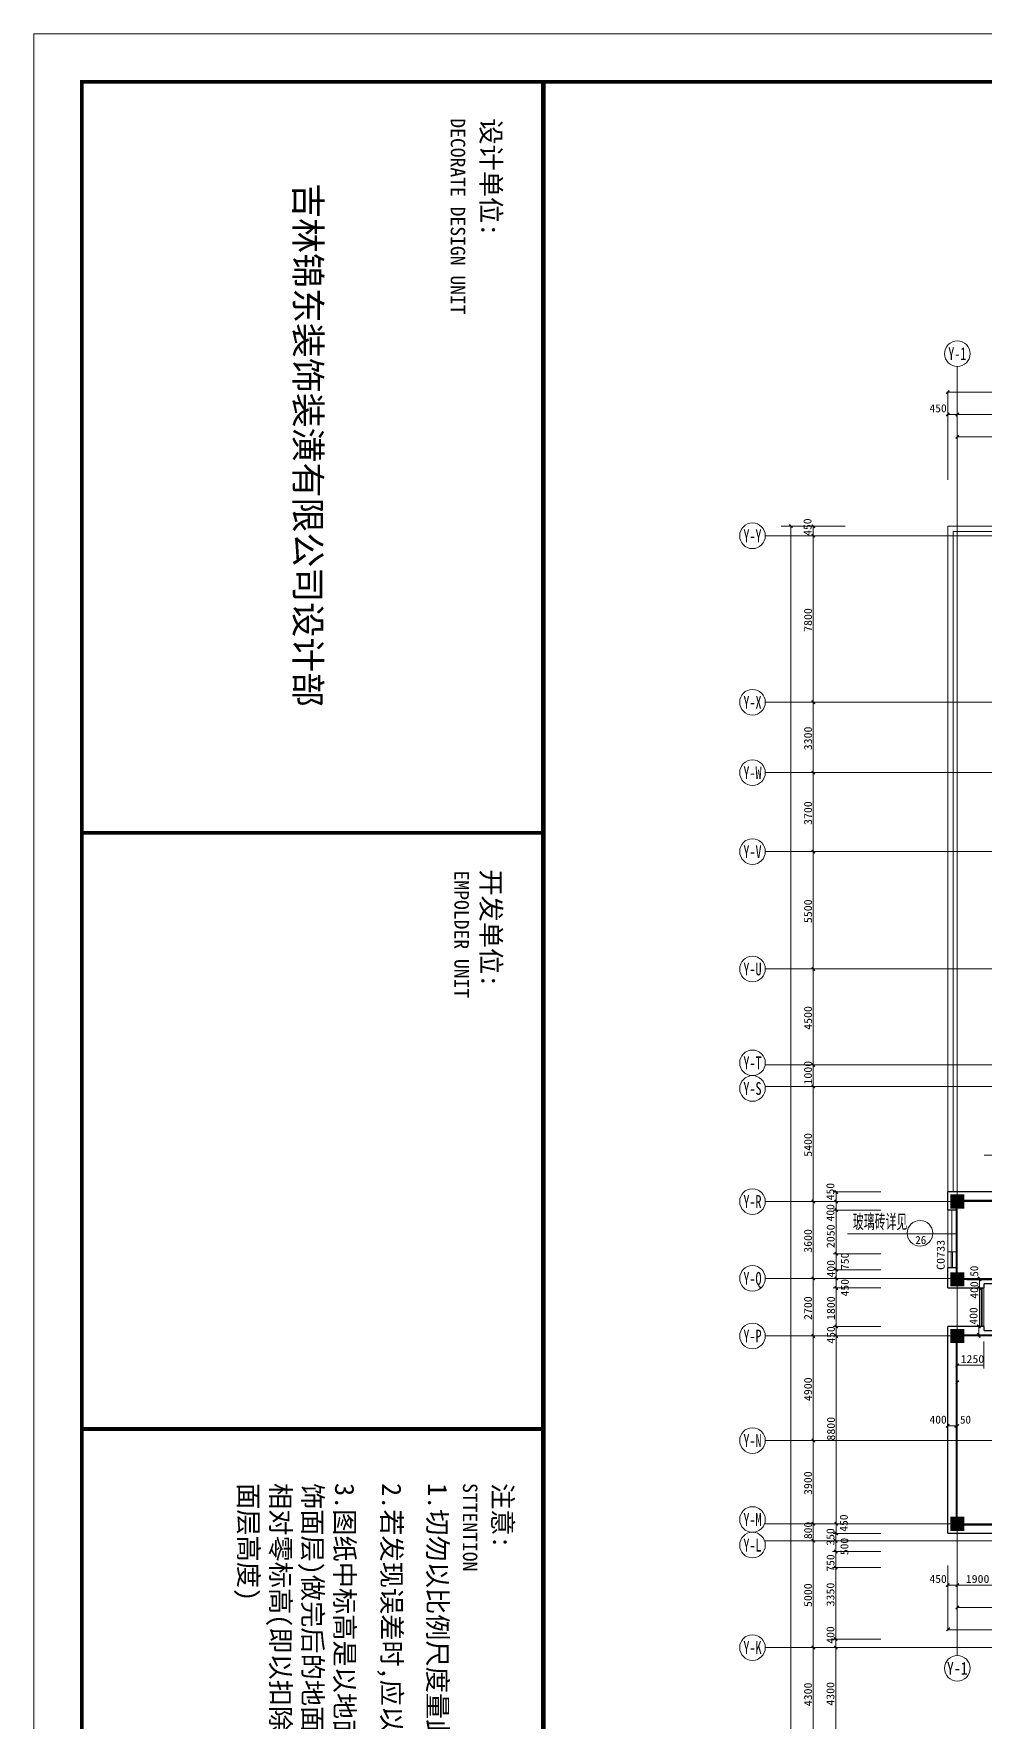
# Model space of a CAD drawing. Extents: x -307567 to 704339, y -10277 to 165507.
# Drawn here: x 574079 to 618683, y 86380 to 165507 of the extents above; entities that cross this region are included whole.
import ezdxf
from ezdxf.enums import TextEntityAlignment as Align

# ---------------------------------------------------------------- set-up
doc = ezdxf.new("R2010")
doc.units = 0
doc.header["$MEASUREMENT"] = 0
for name, color, linetype, lineweight in [('AXIS', 7, 'CONTINUOUS', 5), ('wode', 250, 'CONTINUOUS', 0), ('ziti', 32, 'CONTINUOUS', 0), ('我的', 255, 'CONTINUOUS', 0)]:
    doc.layers.add(name, color=color, linetype=linetype, lineweight=lineweight)
doc.styles.add('HZ', font='txt', dxfattribs={"width": 0.7, "height": 5, "bigfont": 'STF:宋体'})
doc.styles.get("Standard").update_dxf_attribs({"font": 'txt', "height": 3})

msp = doc.modelspace()

# ---------------------------------------------------------------- linework, layer by layer
at = {"layer": 'AXIS', "color": 0}
msp.add_lwpolyline([(704339.14165, 165507.00555), (574079.034, 165507.00555), (574079.034, -10276.53074), (704339.14165, -10276.53074)], close=True, dxfattribs=at)
at = {"layer": 'AXIS', "color": 0, "const_width": 180.29081}
msp.add_lwpolyline([(702085.50657, 163253.37047), (576332.66908, 163253.37047), (576332.66908, -8022.89565), (702085.50657, -8022.89565)], close=True, dxfattribs=at)
at = {"layer": 'wode', "color": 0}
for p, q in [((617374.36065, 149913.84813), (617374.36065, 146613.8756)), ((616924.36065, 148713.86644), (616924.36065, 144599.83446)), ((616924.36065, 148713.86644), (671474.33624, 148713.86644)), ((616924.36065, 147663.86644), (617374.36065, 147663.86644)), ((617374.36065, 147813.86644), (617374.36065, 145308.03148)), ((617374.36065, 147663.86644), (627174.34844, 147663.86644)), ((617374.36065, 144901.20775), (617374.36065, 146763.86644)), ((617374.36065, 146613.8756), (617374.36065, 95170.36669)), ((617374.36065, 146613.86644), (639174.34844, 146613.86644)), ((617374.36065, 146613.86644), (639174.34844, 146613.86644)), ((612121.5042, 142430.48326), (609121.5042, 142430.48326)), ((609571.61407, 19280.47411), (609571.61407, 142430.48326)), ((610621.5042, 141980.48326), (610621.5042, 142430.48326)), ((616924.36065, 111086.47997), (616924.36065, 142430.47411)), ((616924.36065, 114230.48326), (616924.36065, 142430.47411)), ((655474.36065, 142430.47411), (616924.36065, 142430.47411)), ((608371.61407, 141980.48326), (611671.61407, 141980.48326)), ((610621.61407, 134180.48326), (610621.61407, 141980.48326)), ((687909.29717, 141980.48326), (611671.61407, 141980.48326)), ((617174.33624, 114230.48326), (617174.33624, 142180.47106)), ((655224.34844, 142180.47106), (617174.33624, 142180.47106)), ((617174.33624, 111239.4829), (617174.33624, 142180.47106)), ((608371.61407, 134180.48326), (611671.61407, 134180.48326)), ((610621.61407, 130880.48326), (610621.61407, 134180.48326)), ((657674.33624, 134180.48326), (611546.80938, 134180.48326)), ((608371.61407, 130880.48326), (611671.61407, 130880.48326)), ((610621.61407, 127180.48021), (610621.61407, 130880.48326)), ((687909.29717, 130880.48326), (611671.61407, 130880.48326)), ((608371.61407, 127180.48021), (611671.61407, 127180.48021)), ((610621.61407, 121680.47716), (610621.61407, 127180.48021)), ((687909.29717, 127180.48021), (611671.61407, 127180.48021)), ((608371.61407, 121680.47716), (611671.61407, 121680.47716)), ((610621.61407, 117180.47716), (610621.61407, 121680.47716)), ((687909.29717, 121680.47716), (611671.61407, 121680.47716)), ((608371.61407, 117180.47716), (611671.61407, 117180.47716)), ((610621.61407, 116180.48326), (610621.61407, 117180.47716)), ((614389.3753, 117180.47716), (611546.80938, 117180.47716)), ((687909.29717, 117180.47716), (611671.61407, 117180.47716)), ((608371.61407, 116180.48326), (611671.61407, 116180.48326)), ((610621.61407, 110780.48326), (610621.61407, 116180.48326)), ((614389.3753, 116180.48326), (611546.80938, 116180.48326)), ((687909.29717, 116180.48326), (611671.61407, 116180.48326)), ((615097.73711, 116180.48326), (617324.33624, 116180.48326)), ((623273.83575, 112952.62682), (618624.86114, 112952.62682)), ((608371.61407, 110780.48326), (611671.61407, 110780.48326)), ((610621.61407, 107180.48326), (610621.61407, 110780.48326)), ((613788.02032, 111230.48326), (611546.80938, 111230.48326)), ((614389.3753, 110780.48326), (611546.80938, 110780.48326)), ((687909.29717, 110780.48326), (611671.61407, 110780.48326)), ((611696.80938, 108705.47716), (611696.80938, 111230.48326)), ((615097.73711, 110780.48326), (617324.33624, 110780.48326)), ((613788.02032, 110380.48021), (611546.80938, 110380.48021)), ((616924.36065, 110380.48021), (617324.33624, 110380.48021)), ((616924.36065, 110380.48021), (616924.36065, 107680.48021)), ((617113.36211, 110380.48021), (617113.36211, 108430.48021)), ((617324.33624, 110380.48021), (617324.33624, 107680.48021)), ((617324.33624, 109261.47692), (612227.33917, 109261.47692)), ((611696.80938, 107180.48326), (611696.80938, 108705.47716)), ((616924.36065, 108430.48021), (617324.33624, 108430.48021)), ((617081.68487, 108430.48021), (617081.68487, 107690.47777)), ((617141.67022, 108430.48021), (617141.67022, 107690.47777)), ((613788.02032, 108330.47716), (611546.80938, 108330.47716)), ((617324.33624, 107680.48021), (616924.36065, 107680.48021)), ((608371.61407, 107180.48326), (611671.61407, 107180.48326)), ((610621.61407, 104480.48326), (610621.61407, 107180.48326)), ((613788.02032, 107580.47716), (611546.80938, 107580.47716)), ((614389.3753, 107180.48326), (611546.80938, 107180.48326)), ((614389.3753, 107180.48326), (611546.80938, 107180.48326)), ((687909.29717, 107180.48326), (611671.61407, 107180.48326)), ((611696.80938, 106730.48326), (611696.80938, 107180.48326)), ((618564.36309, 107180.48326), (617905.29327, 107180.48326)), ((618564.36309, 107130.47716), (617905.29327, 107130.47716)), ((618414.36309, 107130.47716), (618414.36309, 107180.48326)), ((618414.36309, 106730.48326), (618414.36309, 107130.47716)), ((618624.34844, 106930.48021), (618624.34844, 106730.48326)), ((613788.02032, 106730.48326), (611546.80938, 106730.48326)), ((611696.80938, 104930.48326), (611696.80938, 106730.48326)), ((618564.36309, 106730.48326), (617905.29327, 106730.48326)), ((618414.36309, 106730.48326), (618414.36309, 104930.48326)), ((618494.34356, 106730.48326), (618494.34356, 104930.48326)), ((618534.33379, 106730.48326), (618534.33379, 104930.48326)), ((618624.34844, 106730.48326), (618624.34844, 104930.48326)), ((608371.61407, 104480.48326), (611671.61407, 104480.48326)), ((610621.61407, 99580.48021), (610621.61407, 104480.48326)), ((613788.02032, 104930.48326), (611546.80938, 104930.48326)), ((614389.3753, 104480.48326), (611546.80938, 104480.48326)), ((614389.3753, 104480.48326), (611546.80938, 104480.48326)), ((687909.29717, 104480.48326), (611671.61407, 104480.48326)), ((611696.80938, 104480.48326), (611696.80938, 104930.48326)), ((611696.80938, 99580.48021), (611696.80938, 104480.48326)), ((616924.36065, 104930.48326), (616924.36065, 104930.48326)), ((617374.36065, 91629.67455), (617374.36065, 104685.32335)), ((618229.75616, 104930.48326), (618624.34844, 104930.48326)), ((618229.75616, 104530.48021), (618624.34844, 104530.48021)), ((618229.75616, 104480.48326), (618624.34844, 104480.48326)), ((618379.75616, 104530.48021), (618379.75616, 104930.48326)), ((618379.75616, 104480.48326), (618379.75616, 104530.48021)), ((617374.36065, 102957.05492), (617374.36065, 104216.75646)), ((617374.36065, 102160.17076), (617374.36065, 104189.33641)), ((618624.34844, 102957.05492), (618624.34844, 104216.75646)), ((617374.36065, 103107.05492), (618624.34844, 103107.05492)), ((616924.36065, 100418.88353), (616924.36065, 99580.48021)), ((616924.36065, 100268.88353), (617324.33624, 100268.88353)), ((617324.33624, 100418.88353), (617324.33624, 99580.48021)), ((617324.33624, 100268.88353), (617374.36065, 100268.88353)), ((617374.36065, 100418.88353), (617374.36065, 99580.48021)), ((617374.36065, 92807.15258), (617374.36065, 99710.78722)), ((608371.61407, 99580.48021), (611671.61407, 99580.48021)), ((608371.61407, 99580.48021), (611671.61407, 99580.48021)), ((610621.61407, 95680.48021), (610621.61407, 99580.48021)), ((614389.3753, 99580.48021), (611546.80938, 99580.48021)), ((614389.3753, 99580.48021), (611546.80938, 99580.48021)), ((683474.33624, 99580.48021), (611671.61407, 99580.48021)), ((683474.33624, 99580.48021), (611671.61407, 99580.48021)), ((611696.80938, 95680.48021), (611696.80938, 99580.48021)), ((608371.61407, 95680.48021), (611671.61407, 95680.48021)), ((608371.61407, 95680.48021), (611671.61407, 95680.48021)), ((610621.61407, 94880.47411), (610621.61407, 95680.48021)), ((614389.3753, 95680.48021), (611546.80938, 95680.48021)), ((611546.80938, 95680.48021), (614317.08526, 95680.48021)), ((611546.80938, 95230.48021), (613788.02032, 95230.48021)), ((683474.33624, 95680.48021), (611671.61407, 95680.48021)), ((683474.33624, 95680.48021), (611671.61407, 95680.48021)), ((611671.61407, 90180.46801), (611671.61407, 95230.48021)), ((611696.80938, 95230.48021), (611696.80938, 95680.48021)), ((608371.61407, 94880.47411), (611671.61407, 94880.47411)), ((608371.61407, 94880.47411), (611671.61407, 94880.47411)), ((610621.61407, 89880.46801), (610621.61407, 94880.47411)), ((611521.61407, 94880.47411), (614314.11895, 94880.47411)), ((611521.61407, 94380.46801), (613788.02032, 94380.46801)), ((611671.61407, 94580.47411), (611671.61407, 94880.47411)), ((687909.29717, 94880.47411), (611671.61407, 94880.47411)), ((687909.29717, 94880.47411), (611671.61407, 94880.47411)), ((611521.61407, 93630.46801), (613788.02032, 93630.46801)), ((616924.36065, 90707.15258), (616924.36065, 93727.81603)), ((617374.36065, 93727.81603), (617374.36065, 92654.44262)), ((617374.36065, 92654.44262), (617374.36065, 93727.81603)), ((616924.36065, 92804.44262), (617374.36065, 92804.44262)), ((617299.03106, 92804.44262), (627099.05547, 92804.44262)), ((617374.36065, 89507.148), (617374.36065, 92807.15258)), ((617374.36065, 92804.44262), (619274.33624, 92804.44262)), ((617374.36065, 91757.15258), (627174.34844, 91757.15258)), ((611521.61407, 90280.48021), (613788.02032, 90280.48021)), ((616924.36065, 90707.15258), (649174.36065, 90707.15258)), ((608371.61407, 89880.46801), (611671.61407, 89880.46801)), ((608371.61407, 89880.46801), (611671.61407, 89880.46801)), ((610621.61407, 85580.47411), (610621.61407, 89880.46801)), ((611521.61407, 89880.46801), (614314.11895, 89880.46801)), ((611671.61407, 89880.46801), (611671.61407, 90180.46801)), ((611671.61407, 89580.47258), (611671.61407, 89880.46801)), ((687909.29717, 89880.46801), (611671.61407, 89880.46801)), ((687909.29717, 89880.46801), (611671.61407, 89880.46801)), ((611671.61407, 85930.47564), (611671.61407, 89580.47258))]:
    msp.add_line(p, q, dxfattribs=at)
at = {"layer": 'wode', "color": 0, "const_width": 67.5}
for points in [[(616849.36065, 148638.86644), (616999.36065, 148788.86644)], [(616849.36065, 147588.86644), (616999.36065, 147738.86644)], [(617299.36065, 147588.86644), (617449.36065, 147738.86644)], [(617299.36065, 147588.86644), (617449.36065, 147738.86644)], [(617299.36065, 146538.86644), (617449.36065, 146688.86644)], [(609496.61407, 142505.48326), (609646.61407, 142355.48326)], [(610556.50176, 142505.48326), (610706.50176, 142355.48326)], [(610546.61407, 142055.48326), (610696.61407, 141905.48326)], [(610546.61407, 134255.48326), (610696.61407, 134105.48326)], [(610546.61407, 130955.48326), (610696.61407, 130805.48326)], [(610546.61407, 127255.48021), (610696.61407, 127105.48021)], [(610546.61407, 121755.47716), (610696.61407, 121605.47716)], [(610546.61407, 117255.47716), (610696.61407, 117105.47716)], [(610546.61407, 116255.48326), (610696.61407, 116105.48326)], [(610546.61407, 110855.48326), (610696.61407, 110705.48326)], [(611621.80938, 111305.48326), (611771.80938, 111155.48326)], [(611621.80938, 110855.48326), (611771.80938, 110705.48326)], [(616924.36065, 110780.48326), (616924.36065, 111239.4829)], [(616924.36065, 111239.4829), (627624.34844, 111239.4829)], [(616924.36065, 110380.48021), (616924.36065, 110780.48326)], [(617074.36065, 111080.48326), (617074.36065, 110480.48326), (617674.36065, 110480.48326), (617674.36065, 111080.48326), (617074.36065, 111080.48326), (617074.36065, 110480.48326)], [(617674.36065, 110830.48937), (621339.36309, 110830.48021)], [(611621.80938, 110455.48021), (611771.80938, 110305.48021)], [(616924.36065, 110380.48021), (617324.33624, 110380.48021)], [(616924.36065, 110380.48021), (616924.36065, 110380.48021)], [(616924.36065, 110380.48021), (617324.33624, 110380.48021)], [(617324.33624, 110380.48021), (617324.33624, 110480.48326)], [(611621.80938, 108405.47716), (611771.80938, 108255.47716)], [(611621.80938, 107655.47716), (611771.80938, 107505.47716)], [(616924.36065, 106730.48326), (616924.36065, 107680.48021)], [(616924.36065, 107680.48021), (617324.33624, 107680.48021)], [(617324.33624, 107680.48021), (617324.33624, 107661.50133)], [(617324.33624, 107661.50133), (617324.33624, 107434.47802)], [(610546.61407, 107255.48326), (610696.61407, 107105.48326)], [(611621.80938, 107255.48326), (611771.80938, 107105.48326)], [(611621.80938, 107255.48326), (611771.80938, 107105.48326)], [(611621.80938, 106805.48326), (611771.80938, 106655.48326)], [(617074.36065, 107434.47802), (617074.36065, 106834.47802), (617674.36065, 106834.47802), (617674.36065, 107434.47802), (617074.36065, 107434.47802), (617074.36065, 106834.47802)], [(617824.36065, 107130.47716), (617674.36065, 107134.47802)], [(617824.36065, 107130.47716), (618574.36065, 107130.47716)], [(618339.36309, 107255.48326), (618489.36309, 107105.48326)], [(618339.36309, 107205.47716), (618489.36309, 107055.47716)], [(618339.36309, 106805.48326), (618489.36309, 106655.48326)], [(621574.36065, 107130.47716), (618464.35088, 107130.47716)], [(621474.34844, 106930.48021), (618624.34844, 106930.48021)], [(618624.34844, 106930.48021), (618624.34844, 106930.48021)], [(618624.34844, 106930.48021), (618624.34844, 106730.48326)], [(616924.36065, 106730.48326), (618624.34844, 106730.48326)], [(610546.61407, 104555.48326), (610696.61407, 104405.48326)], [(611621.80938, 105005.48326), (611771.80938, 104855.48326)], [(611621.80938, 104555.48326), (611771.80938, 104405.48326)], [(611621.80938, 104555.48326), (611771.80938, 104405.48326)], [(616924.36065, 104930.48326), (618474.34844, 104930.48326)], [(616924.36065, 99580.48021), (616924.36065, 104930.48326)], [(617074.36065, 104780.48326), (617074.36065, 104180.48326), (617674.36065, 104180.48326), (617674.36065, 104780.48326), (617074.36065, 104780.48326), (617074.36065, 104180.48326)], [(617674.36065, 104530.48021), (618574.36065, 104530.48021)], [(618304.75616, 105005.48326), (618454.75616, 104855.48326)], [(618304.75616, 104605.48021), (618454.75616, 104455.48021)], [(618304.75616, 104555.48326), (618454.75616, 104405.48326)], [(618624.34844, 104930.48326), (618424.36065, 104930.48326)], [(618574.36065, 104530.48021), (619624.36065, 104530.48021)], [(618624.34844, 104730.47716), (618624.34844, 104930.48326)], [(618624.34844, 104730.47716), (619624.36065, 104730.47716)], [(617324.33624, 99580.48021), (617324.33624, 104180.48326)], [(617299.36065, 103032.05492), (617449.36065, 103182.05492)], [(617299.36065, 102235.17076), (617449.36065, 102385.17076)], [(616849.36065, 100193.88353), (616999.36065, 100343.88353)], [(617249.33624, 100193.88353), (617399.33624, 100343.88353)], [(617299.36065, 100193.88353), (617449.36065, 100343.88353)], [(610546.61407, 99655.48021), (610696.61407, 99505.48021)], [(616924.36065, 95230.48021), (616924.36065, 99580.48021)], [(617324.33624, 95980.48021), (617324.33624, 99580.48021)], [(610546.61407, 95755.48021), (610696.61407, 95605.48021)], [(611621.80938, 95755.48021), (611771.80938, 95605.48021)], [(611621.80938, 95755.48021), (611771.80938, 95605.48021)], [(617074.36065, 95980.48021), (617074.36065, 95380.48021), (617674.36065, 95380.48021), (617674.36065, 95980.48021), (617074.36065, 95980.48021), (617074.36065, 95380.48021)], [(610546.61407, 94955.47411), (610696.61407, 94805.47411)], [(611596.61407, 94955.47411), (611746.61407, 94805.47411)], [(611621.80938, 95305.48021), (611771.80938, 95155.48021)], [(616924.36065, 95230.48021), (619274.33624, 95230.48021)], [(617674.36065, 95630.47411), (619274.33624, 95630.47411)], [(611596.61407, 94455.46801), (611746.61407, 94305.46801)], [(611596.61407, 93705.46801), (611746.61407, 93555.46801)], [(616849.36065, 92729.44262), (616999.36065, 92879.44262)], [(617299.36065, 92729.44262), (617449.36065, 92879.44262)], [(617299.36065, 92729.44262), (617449.36065, 92879.44262)], [(617299.36065, 91682.15258), (617449.36065, 91832.15258)], [(611596.61407, 90355.48021), (611746.61407, 90205.48021)], [(616867.63458, 90660.42406), (617017.63458, 90810.42406)], [(610546.61407, 89955.46801), (610696.61407, 89805.46801)], [(611596.61407, 89955.46801), (611746.61407, 89805.46801)]]:
    msp.add_lwpolyline(points, dxfattribs=at)
at = {"layer": 'wode', "color": 0}
for centre in [(617374.36065, 150513.82067), (607771.61407, 141980.48326), (607771.61407, 134180.48326), (607771.61407, 130880.48326), (607771.61407, 127180.48021), (607771.61407, 121680.47716), (607771.61407, 117280.48021), (607771.61407, 116080.48021), (607771.61407, 110780.48326), (615626.72881, 109294.38097), (607771.61407, 107180.48326), (607771.61407, 104480.48326), (607771.61407, 99580.48021), (607771.61407, 99580.48021), (607771.61407, 95880.46801), (607771.61407, 94680.46801), (607771.61407, 89880.46801), (607771.61407, 89880.46801), (617374.36065, 88907.148)]:
    msp.add_circle(centre, 600, dxfattribs=at)
for points in [[(617074.36065, 111080.48326), (617674.36065, 111080.48326), (617074.36065, 110480.48326), (617674.36065, 110480.48326)], [(617074.36065, 107434.47802), (617674.36065, 107434.47802), (617074.36065, 106834.47802), (617674.36065, 106834.47802)], [(617074.36065, 104780.48326), (617674.36065, 104780.48326), (617074.36065, 104180.48326), (617674.36065, 104180.48326)], [(617074.36065, 95980.48021), (617674.36065, 95980.48021), (617074.36065, 95380.48021), (617674.36065, 95380.48021)]]:
    msp.add_solid(points, dxfattribs=at)
at = {"layer": '我的', "color": 0}
for points, const_width in [([(597967.56585, 163253.37047), (597967.56585, -8022.89565)], 225.36351), ([(576332.66908, 128058.85837), (597967.56585, 128058.85837)], 180.29081), ([(576332.66908, 100122.50757), (597967.56585, 100122.50757)], 180.29081)]:
    msp.add_lwpolyline(points, dxfattribs=dict(at, const_width=const_width))

# ---------------------------------------------------------------- texts
at = {"layer": 'wode', "color": 0}
for s, height, width, p, p2 in [('Y-1', 600, 0.607492, (616949.11651, 150213.82067), (617799.60479, 150213.82067)), ('450', 375, 0.863984, (616069.36797, 147768.86827), (616879.35333, 147768.86827)), ('Y-Y', 600, 0.531578, (607346.33331, 141680.48326), (608196.85821, 141680.48326)), ('Y-X', 600, 0.531578, (607346.33331, 133880.48326), (608196.85821, 133880.48326)), ('Y-W', 600, 0.472514, (607346.33331, 130580.48326), (608196.85821, 130580.48326)), ('Y-V', 600, 0.472514, (607346.33331, 126880.48021), (608196.85821, 126880.48021)), ('Y-U', 600, 0.531578, (607346.33331, 121380.47716), (608196.85821, 121380.47716)), ('Y-T', 600, 0.531578, (607346.33331, 116980.48021), (608196.85821, 116980.48021)), ('Y-S', 600, 0.531578, (607346.33331, 115780.48021), (608196.85821, 115780.48021)), ('Y-R', 600, 0.531578, (607346.33331, 110480.48326), (608196.85821, 110480.48326)), ('26', 375, 0.815977, (615406.41631, 108794.15514), (615916.40167, 108794.15514)), ('Y-Q', 600, 0.531578, (607346.33331, 106880.48326), (608196.85821, 106880.48326)), ('Y-P', 600, 0.531578, (607346.33331, 104180.48326), (608196.85821, 104180.48326)), ('1250', 375, 0.934725, (617528.35235, 103212.05675), (618638.3377, 103212.05675)), ('400', 375, 0.925698, (616069.36797, 100373.88536), (616879.35333, 100373.88536)), ('50', 375, 0.906706, (617503.34014, 100373.88536), (618013.36211, 100373.88536)), ('Y-N', 600, 0.531578, (607346.33331, 99280.48021), (608196.85821, 99280.48021)), ('Y-N', 600, 0.531578, (607346.33331, 99280.48021), (608196.85821, 99280.48021)), ('Y-M', 600, 0.531578, (607346.33331, 95580.46801), (608196.85821, 95580.46801)), ('Y-L', 600, 0.531578, (607346.33331, 94380.46801), (608196.85821, 94380.46801)), ('450', 375, 0.863984, (616069.36797, 92909.44445), (616879.35333, 92909.44445)), ('1900', 375, 0.986654, (617769.35577, 92909.44445), (618879.34112, 92909.44445)), ('Y-K', 600, 0.531578, (607346.33331, 89580.47258), (608196.85821, 89580.47258)), ('Y-K', 600, 0.531578, (607346.33331, 89580.47258), (608196.85821, 89580.47258)), ('Y-1', 600, 0.694284, (616888.36211, 88607.148), (617860.35919, 88607.148))]:
    msp.add_text(s, height=height, dxfattribs=dict(at, width=width)).set_placement(p, p2, align=Align.FIT)
for s, width, p, p2 in [('450', 0.864004, (610538.22784, 141984.53905), (610538.22784, 142794.54271)), ('7800', 0.887996, (610561.5921, 137480.48326), (610561.5921, 138590.47777)), ('3300', 0.887996, (610561.5921, 131930.48326), (610561.5921, 133040.47777)), ('3700', 0.888003, (610561.5921, 128430.47716), (610561.5921, 129540.48082)), ('5500', 0.887996, (610561.5921, 123830.48326), (610561.5921, 124940.47777)), ('4500', 0.888003, (610561.5921, 118830.47716), (610561.5921, 119940.48082)), ('1000', 1.044701, (610561.5921, 116264.4829), (610561.5921, 117374.47741)), ('5400', 0.887996, (610561.5921, 112880.48326), (610561.5921, 113990.47777)), ('450', 0.863994, (611606.79473, 110842.48278), (611606.79473, 111652.47728)), ('400', 0.925708, (611606.79473, 109850.48143), (611606.79473, 110660.47594)), ('3600', 0.887996, (610561.5921, 108380.48326), (610561.5921, 109490.47777)), ('2050', 0.888003, (611621.58965, 108600.47533), (611621.58965, 109710.47899)), ('C0733', 0.835558, (616781.86797, 107577.27282), (616781.86797, 108987.27648)), ('400', 0.925708, (611634.99297, 107228.30126), (611634.99297, 108038.29576)), ('750', 0.864004, (612285.63995, 107575.46923), (612285.63995, 108385.47289)), ('50', 0.906657, (618354.34112, 107264.4829), (618354.34112, 107774.47741)), ('450', 0.864004, (612286.33575, 106339.47985), (612286.33575, 107149.48351)), ('400', 0.925718, (618354.34112, 106230.47716), (618354.34112, 107040.48082)), ('2700', 0.887996, (610561.5921, 105230.48326), (610561.5921, 106340.47777)), ('1800', 0.986662, (611636.78741, 105230.48326), (611636.78741, 106340.47777)), ('400', 0.925708, (618319.77081, 105014.4829), (618319.77081, 105824.47741)), ('450', 0.864004, (611636.78741, 104125.47838), (611636.78741, 104935.48204)), ('4900', 0.888003, (610561.5921, 101430.47716), (610561.5921, 102540.48082)), ('8800', 0.887996, (611636.78741, 99580.48021), (611636.78741, 100690.47472)), ('3900', 0.887996, (610561.5921, 97030.48021), (610561.5921, 98140.47472)), ('800', 0.925708, (610561.5921, 94964.47374), (610561.5921, 95774.46825)), ('450', 0.864004, (612239.13116, 95309.47191), (612239.13116, 96119.47557)), ('350', 0.864004, (611611.5921, 94660.47289), (611611.5921, 95470.47655)), ('500', 0.925718, (612265.53497, 94212.24901), (612265.53497, 95022.25267)), ('750', 0.864004, (611616.02325, 93437.25512), (611616.02325, 94247.25878)), ('5000', 0.934732, (610561.5921, 91780.48021), (610561.5921, 92890.47472)), ('3350', 0.845717, (611612.39776, 91810.4912), (611612.39776, 92920.49486)), ('400', 0.925718, (611611.5921, 90064.47069), (611611.5921, 90874.47435)), ('4300', 0.887999, (610561.5921, 87130.48479), (610561.5921, 88240.48387)), ('4300', 0.887996, (611611.5921, 87155.48784), (611611.5921, 88265.48235))]:
    msp.add_text(s, height=375, rotation=90, dxfattribs=dict(at, width=width)).set_placement(p, p2, align=Align.FIT)
at = {"layer": 'ziti', "color": 0, "style": 'HZ', "width": 0.479883}
msp.add_text('玻璃砖详见', height=750, dxfattribs=at).set_placement((612475.37383, 109439.80333), (615034.74883, 109439.80333), align=Align.FIT)
at = {"layer": '我的', "color": 0, "attachment_point": 1, "rotation": 270}
for s, insert, char_height, width in [('{\\fSimSun|b0|i0|c134|p2;\\C250;DECORATE DESIGN UNIT}', (594304.02181, 161544.86867), 676.0905242, 11381.8960826), ('{\\fSimHei|b0|i0|c134|p2;\\C250;设计单位:}', (595963.5724, 161544.86867), 901.4540322, 8327.3438066), ('{\\fSimHei|b0|i0|c134|p2;\\C250;吉林锦东装饰装潢有限公司设计部}', (587534.86048, 158504.06526), 1200, 37215.4117058), ('{\\fSimSun|b0|i0|c134|p2;\\C250;EMPOLDER UNIT}', (594477.63445, 126290.81121), 676.0905242, 11976.077789), ('{\\fSimHei|b0|i0|c134|p2;\\C250;开发单位:}', (595963.5724, 126350.35658), 901.4540322, 8327.3438066), ('{\\fSimHei|b0|i0|c134|p2;\\C250;3.图纸中标高是以地面饰面层(吊顶\\P饰面层)做完后的地面(吊顶)标高为\\P相对零标高(即以扣除地面(吊顶)饰\\P面层高度)}', (589106.19708, 97588.78831), 901.4540322, 22452.787921), ('{\\fSimHei|b0|i0|c134|p2;\\C250;2.若发现误差时,应以实际距离为准.}', (591309.27392, 97588.78831), 901.4540322, 22452.787921), ('{\\fSimHei|b0|i0|c134|p2;\\C250;1.切勿以比例尺度量此图.}', (593460.19653, 97588.78831), 901.4540322, 22452.787921), ('{\\fSimSun|b0|i0|c134|p2;\\C250;STTENTION}', (594874.03406, 97588.78831), 676.0905242, 8327.3438066), ('{\\fSimHei|b0|i0|c134|p2;\\C250;注意:}', (596509.39114, 97588.78831), 901.4540322, 8327.3438066)]:
    msp.add_mtext(s, dxfattribs=dict(at, insert=insert, char_height=char_height, width=width))

doc.saveas('drawing.dxf')
